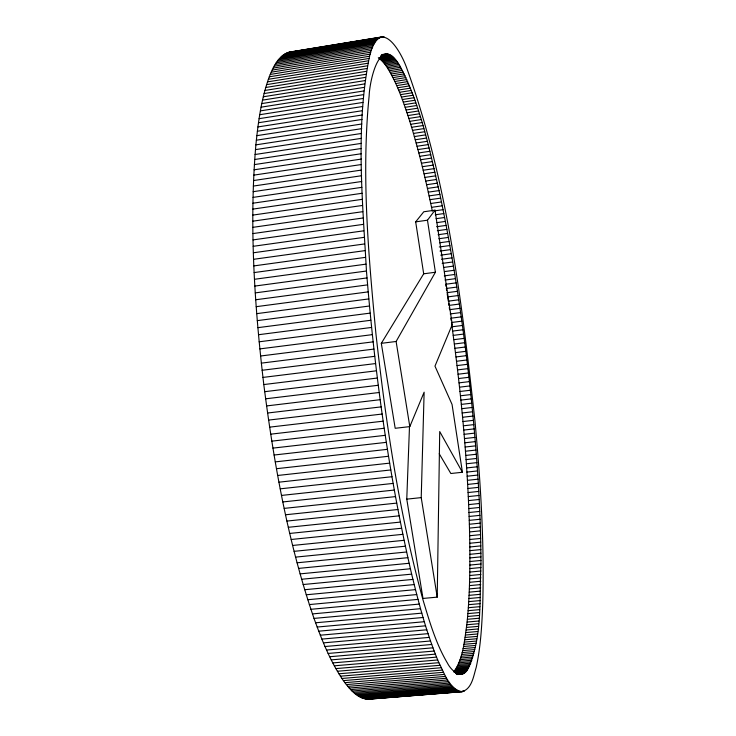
<?xml version="1.0" encoding="UTF-8"?>
<svg xmlns="http://www.w3.org/2000/svg" width="736" height="736" viewBox="0 0 736 736"><rect width="100%" height="100%" fill="white"/><g stroke="black" fill="none" stroke-linecap="round" stroke-linejoin="round"><path stroke-width="1.1" d="M461.932 691.702C448.785 689.126 444.516 672.98 438.849 662.694C426.797 634.193 418.986 604.136 411.654 574.144C388.498 474.527 374.762 372.885 366.454 271.014C362.563 199.714 355.23 126.822 369.573 56.249C379.077 16.026 400.062 48.604 407.036 68.908C447.782 181.81 461.776 302.349 474.968 421.029C480.553 481.776 484.463 542.809 482.733 603.842C481.905 625.131 480.737 646.558 476.192 667.432C473.533 675.961 472.034 688.942 461.932 691.702L369.095 699.163C357.576 699.329 349.618 688.988 343.381 680.625C330.344 661.618 321.834 639.961 314.014 618.406C288.052 542.8 273.939 463.671 263.792 384.56C254.463 305.127 249.035 224.719 255.88 144.863C258.244 121.863 261.271 98.615 269.284 76.811C273.323 67.05 278.466 54.979 289.708 52.054L382.527 36.818M466.661 670.901C460.258 679.365 450.671 669.613 447.488 663.173C435.97 643.825 429.649 621.948 423.191 600.539C399.133 513.342 385.922 423.531 375.93 333.758C368.442 254.812 361.275 175.002 369.141 95.8C369.831 78.54 380.972 31.142 400.596 67.243C421.194 106.812 429.861 151.248 439.88 194.35C452.925 256.211 462.328 318.808 469.421 381.616C476.072 442.18 480.792 503.047 480.976 564.006C479.053 599.463 483.322 638.388 466.661 670.901L453.735 671.968C463.432 658.38 464.379 640.762 466.808 624.763C469.853 596.464 470.138 567.944 469.734 539.506C468.326 467.231 461.49 395.14 451.591 323.564M409.474 426.981L406.769 499.146L422.988 598.451L437.221 597.135L439.714 431.554L462.42 472.264L450.837 473.515L439.208 453.744M437.221 597.135L421.222 497.619L424.129 392.178L409.805 426.613L395.186 428.288L381.312 343.335L423.688 273.81L415.674 221.858L423.78 211.766L435.013 210.174L452.254 324.594L434.967 366.132L452.051 404.432L462.42 472.264M409.805 426.613L396.115 341.476L435.399 272.246L427.478 220.202L435.013 210.174M373.768 698.004L372.628 698.446L377.154 698.078M371.468 698.786L369.095 699.163M288.521 52.348L383.364 36.8M287.353 52.734L384.201 36.892M286.184 53.24L379.307 37.941M285.025 53.848L378.525 38.502M283.884 54.574L377.752 39.164M282.753 55.402L376.998 39.946M281.63 56.35L376.252 40.839M280.517 57.408L375.516 41.842M279.422 58.586L374.799 42.964M278.337 59.874L374.09 44.206M277.27 61.281L373.4 45.568M276.212 62.799L372.729 47.049M275.172 64.446L372.066 48.64M274.151 66.203L371.413 50.361M273.139 68.08L370.788 52.201M272.145 70.086L370.171 54.16M271.17 72.202L369.573 56.249M381.901 54.602L386.28 53.894M382.711 54.657L387.062 53.949M381.358 55.163L387.863 54.105M381.101 55.577L388.672 54.354M380.871 56.092L389.482 54.703M270.213 74.446L368.994 58.457M380.65 56.7L390.301 55.136M379.38 57.574L391.129 55.669M378.313 57.739L379.196 58.356L391.966 56.295M269.284 76.811L368.432 60.784M379.196 58.356L380.08 59.055L392.803 57.003M380.08 59.055L380.972 59.855L393.65 57.804M380.972 59.855L381.874 60.729L394.505 58.696M268.364 79.295L367.89 63.241M381.874 60.729L382.775 61.695L395.361 59.662M382.775 61.695L383.686 62.744L396.226 60.729M267.462 81.898L367.365 65.817M383.686 62.744L384.597 63.876L397.09 61.87M384.597 63.876L385.517 65.09L397.955 63.094M266.588 84.631L366.859 68.522M385.517 65.09L386.437 66.387L398.829 64.4M386.437 66.387L387.357 67.758L399.712 65.78M265.733 87.483L366.372 71.346M387.357 67.758L388.286 69.212L400.596 67.243M264.905 90.454L365.902 74.299M388.286 69.212L389.215 70.748L401.479 68.788M389.215 70.748L390.144 72.349L402.362 70.398M264.086 93.555L365.461 77.381M390.144 72.349L391.083 74.032L403.254 72.091M391.083 74.032L392.012 75.79L404.147 73.858M263.304 96.775L365.028 80.583M392.012 75.79L392.95 77.611L405.039 75.688M262.54 100.124L364.633 83.913M392.95 77.611L393.889 79.506L405.932 77.593M393.889 79.506L394.827 81.475L406.824 79.571M261.795 103.583L364.246 87.363M394.827 81.475L395.766 83.508L407.726 81.613M395.766 83.508L396.704 85.606L408.627 83.72M261.087 107.171L363.888 90.942M396.704 85.606L397.642 87.768L409.52 85.9M260.397 110.888L363.547 94.65M397.642 87.768L398.581 90.004L410.421 88.136M398.581 90.004L399.528 92.294L411.323 90.445M259.734 114.715L363.234 98.477M399.528 92.294L400.467 94.65L412.224 92.8M259.1 118.671L362.94 102.424M400.467 94.65L401.405 97.06L413.126 95.229M401.405 97.06L402.334 99.535L414.018 97.713M258.492 122.737L362.673 106.49M402.334 99.535L403.273 102.065L414.92 100.252M257.913 126.932L362.434 110.685M403.273 102.065L404.211 104.659L415.822 102.856M404.211 104.659L405.14 107.3L416.714 105.515M257.361 131.238L362.213 115M405.14 107.3L406.07 110.004L417.606 108.22M256.836 135.663L362.02 119.434M406.07 110.004L406.999 112.755L418.499 110.98M289.708 52.054L293.305 51.824M406.999 112.755L407.928 115.561L419.391 113.804M256.34 140.208L361.854 123.988M407.928 115.561L408.857 118.422L420.284 116.665M255.88 144.863L361.707 128.653M408.857 118.422L409.777 121.33L421.176 119.582M409.777 121.33L410.697 124.283L422.059 122.553M255.447 149.629L361.588 133.446M410.697 124.283L411.608 127.291L422.942 125.562M411.608 127.291L412.528 130.336L423.826 128.625M255.052 154.514L361.496 138.34M412.528 130.336L413.439 133.437L424.7 131.735M254.674 159.51L361.431 143.364M413.439 133.437L414.34 136.583L425.574 134.881M414.34 136.583L415.242 139.766L426.448 138.074M254.343 164.606L361.394 148.488M415.242 139.766L416.144 142.996L427.322 141.312M254.04 169.814L361.385 153.723M416.144 142.996L417.036 146.262L428.186 144.596M417.036 146.262L417.928 149.574L429.051 147.918M253.764 175.131L361.394 159.068M417.928 149.574L418.821 152.922L429.907 151.276M253.524 180.55L361.44 164.514M418.821 152.922L419.704 156.317L430.762 154.67M419.704 156.317L420.578 159.74L431.609 158.111M253.322 186.07L361.505 170.071M420.578 159.74L421.452 163.208L432.455 161.58M253.156 191.682L361.606 175.729M421.452 163.208L422.326 166.704L433.302 165.094M422.326 166.704L423.191 170.246L434.139 168.636M253.018 197.395L361.735 181.488M423.191 170.246L424.046 173.816L434.976 172.215M424.046 173.816L424.902 177.413L435.804 175.83M252.917 203.21L361.882 187.34M424.902 177.413L425.748 181.047L436.632 179.474M252.853 209.107L362.066 193.283M425.748 181.047L426.595 184.718L437.451 183.144M426.595 184.718L427.432 188.416L438.27 186.852M252.816 215.096L362.278 199.327M427.432 188.416L428.269 192.142L439.079 190.587M252.825 221.177L362.517 205.454M428.269 192.142L429.097 195.896L439.88 194.35M429.097 195.896L429.916 199.677L440.68 198.14M252.871 227.341L362.784 211.674M429.916 199.677L430.735 203.495L441.48 201.958M430.735 203.495L431.544 207.331L442.272 205.804M252.945 233.579L363.078 217.976M434.488 210.892L443.054 209.677M253.055 239.899L363.4 224.351M435.28 214.774L443.836 213.578M436.071 218.693L444.608 217.497M415.674 221.858L427.478 220.202M253.212 246.302L363.75 230.81M436.853 222.631L445.372 221.435M436.568 226.734L446.136 225.4M253.396 252.77L364.127 237.351M437.331 230.718L446.89 229.393M253.616 259.302L364.541 243.947M438.095 234.72L447.635 233.395M438.858 238.74L448.38 237.424M253.874 265.908L364.973 250.626M439.604 242.779L449.116 241.472M439.291 246.983L449.843 245.539M254.168 272.568L365.442 257.361M440.036 251.059L450.57 249.624M254.509 279.284L365.93 264.16M440.763 255.153L451.288 253.727M441.49 259.265L452.005 257.848M254.877 286.065L366.454 271.014M442.207 263.396L452.704 261.979M443.964 267.398L453.404 266.128M255.282 292.891L366.997 277.923M423.688 273.81L435.399 272.246M444.664 271.556L454.094 270.296M255.723 299.764L367.568 284.878M444.314 275.862L454.774 274.473M444.995 280.048L455.455 278.668M256.202 306.682L368.175 291.879M456.127 282.872L445.676 284.252L446.016 286.35M456.789 287.086L446.347 288.457L446.678 290.573M256.717 313.646L368.8 298.926M447.01 292.68L457.442 291.318M257.269 320.638L369.454 306.01M447.672 296.912L458.096 295.55M458.73 299.8L448.316 301.153L447.828 297.97M257.848 327.667L370.134 313.122M459.365 304.06L448.96 305.403L448.638 303.278M459.991 308.329L449.586 309.663L449.273 307.538M258.474 334.724L370.843 320.27M450.211 313.932L460.607 312.598M259.127 341.798L371.579 327.446M461.224 316.885L450.828 318.21L451.131 320.353M451.435 322.497L461.822 321.172M259.826 348.901L372.333 334.641M452.033 326.784L462.42 325.468M452.631 331.08L463.008 329.774M260.544 356.012L373.115 341.854M381.312 343.335L396.115 341.476M453.21 335.377L463.588 334.08M261.308 363.142L373.925 349.085M453.781 339.682L464.158 338.385M454.351 343.997L464.72 342.7M262.099 370.282L374.753 356.316M454.903 348.303L465.281 347.024M455.455 352.618L465.824 351.339M262.927 377.421L375.608 363.556M455.989 356.942L466.366 355.663M263.792 384.56L376.482 370.797M456.522 361.256L466.891 359.987M457.047 365.58L467.415 364.32M264.684 391.69L377.384 378.037M457.553 369.895L467.93 368.644M458.059 374.219L468.436 372.968M265.604 398.82L378.304 385.268M458.546 378.534L468.933 377.292M266.561 405.932L379.242 392.49M459.034 382.849L469.421 381.616M459.512 387.173L469.899 385.931M267.545 413.025L380.208 399.694M459.972 391.478L470.368 390.255M460.432 395.793L470.828 394.57M268.566 420.1L381.193 406.879M460.874 400.099L471.279 398.875M461.316 404.395L471.721 403.181M269.606 427.147L382.196 414.037M461.739 408.692L472.153 407.486M270.682 434.176L383.217 421.167M462.153 412.979L472.576 411.783M462.567 417.266L472.99 416.07M271.786 441.158L384.256 428.26M462.962 421.544L473.395 420.348M463.349 425.813L473.791 424.626M272.918 448.114L385.314 435.326M463.726 430.072L474.177 428.886M274.077 455.023L386.382 442.345M464.085 434.323L474.554 433.145M464.444 438.564L474.922 437.396M275.255 461.886L387.476 449.328M464.793 442.796L475.281 441.628M465.124 447.019L475.631 445.85M276.469 468.703L388.58 456.256M465.446 451.232L475.962 450.064M277.702 475.474L389.703 463.128M465.759 455.428L476.293 454.268M466.063 459.614L476.606 458.454M278.953 482.181L390.844 469.954M466.357 463.781L476.91 462.631M466.642 467.94L477.213 466.799M280.232 488.833L391.994 476.716M466.909 472.08L477.498 470.939M281.538 495.42L393.153 483.414M467.167 476.21L477.765 475.07M467.415 480.323L478.032 479.182M282.854 501.943L394.33 490.047M467.654 484.417L478.29 483.285M467.884 488.492L478.529 487.361M284.197 508.392L395.517 496.607M468.096 492.55L478.759 491.418M406.769 499.146L421.222 497.619M285.559 514.768L396.713 503.102M468.298 496.579L478.98 495.466M468.492 500.6L479.191 499.486M286.948 521.07L397.918 509.514M468.666 504.602L479.394 503.488M288.346 527.298L399.133 515.844M468.832 508.576L479.578 507.463M468.988 512.523L479.752 511.419M289.763 533.434L400.356 522.091M469.136 516.46L479.918 515.356M469.264 520.361L480.074 519.266M291.189 539.488L401.589 528.255M469.384 524.244L480.212 523.149M292.643 545.459L402.831 534.327M469.494 528.098L480.341 527.004M469.586 531.935L480.461 530.84M294.096 551.338L404.082 540.316M469.669 535.734L480.571 534.649M469.734 539.506L480.663 538.421M295.578 557.115L405.334 546.204M469.798 543.251L480.746 542.174M297.068 562.801L406.585 551.991M469.835 546.968L480.82 545.891M469.872 550.657L480.875 549.58M298.568 568.394L407.854 557.686M469.89 554.309L480.921 553.233M300.076 573.878L409.115 563.279M469.89 557.934L480.948 556.858M469.881 561.522L480.967 560.446M301.594 579.26L410.384 568.762M469.862 565.073L480.976 564.006M303.122 584.54L411.654 574.144M469.826 568.597L480.976 567.53M469.78 572.074L480.958 571.007M304.658 589.72L412.924 579.416M469.715 575.524L480.921 574.457M469.642 578.928L480.875 577.87M306.204 594.78L414.193 584.577M469.55 582.296L480.82 581.238M307.758 599.73L415.472 589.628M469.448 585.626L480.746 584.568M469.329 588.91L480.663 587.862M309.313 604.578L416.742 594.568M469.2 592.158L480.562 591.1M310.877 609.307L418.011 599.389M469.053 595.36L480.452 594.311M468.896 598.515L480.332 597.466M312.441 613.916L419.281 604.09M468.722 601.634L480.185 600.576M314.014 618.406L420.55 608.681M468.538 604.698L480.038 603.649M468.335 607.715L479.872 606.666M315.578 622.785L421.811 613.143M468.114 610.687L479.688 609.638M317.152 627.044L423.071 617.495M467.884 613.603L479.495 612.554M467.636 616.474L479.283 615.425M318.725 631.184L424.322 621.718M467.378 619.289L479.062 618.24M320.298 635.205L425.574 625.821M467.093 622.049L478.823 621.009M466.808 624.763L478.566 623.714M321.871 639.096L426.816 629.795M466.495 627.412L478.299 626.373M466.173 630.007L478.014 628.967M323.444 642.868L428.058 633.65M465.842 632.546L477.719 631.506M325.008 646.521L429.29 637.385M465.483 635.03L477.406 633.981M465.115 637.44L477.075 636.401M326.572 650.044L430.514 640.992M464.738 639.805L476.735 638.756M328.136 653.448L431.728 644.469M464.333 642.096L476.376 641.047M463.919 644.322L476.008 643.282M329.691 656.733L432.943 647.818M463.487 646.484L475.622 645.444M331.237 659.879L434.139 651.047M463.045 648.582L475.217 647.542M462.585 650.615L474.803 649.566M332.782 662.915L435.326 654.148M462.107 652.574L474.37 651.526M461.61 654.46L473.92 653.412M334.328 665.813L436.512 657.128M461.104 656.282L473.45 655.233M335.855 668.601L437.681 659.971M460.58 658.021L472.972 656.972M460.037 659.686L472.475 658.637M337.382 671.25L438.849 662.694M459.476 661.278L471.969 660.229M458.905 662.796L471.436 661.747M338.891 673.78L439.999 665.289M458.316 664.231L470.893 663.173M457.709 665.592L470.341 664.534M340.4 676.191L441.131 667.754M457.084 666.862L469.761 665.804M456.449 668.058L469.172 666.991M341.89 678.472L442.262 670.1M455.796 669.162L468.565 668.104M455.124 670.183L467.949 669.116M454.434 671.122L467.314 670.054M343.381 680.625L443.376 672.318M455.179 672.548L465.989 671.655M455.538 673.127L465.308 672.318M344.853 682.668L444.48 674.415M455.897 673.615L464.609 672.897M457.332 673.918L463.892 673.376M457.038 674.406L463.165 673.762M456.909 674.498L462.41 674.047M457.856 674.507L461.656 674.24M346.325 684.581L445.574 676.384M347.769 686.366L446.651 678.233M349.214 688.04L447.718 679.954M350.64 689.595L448.767 681.554M352.056 691.021L449.806 683.036M353.455 692.337L450.828 684.397M354.844 693.524L451.84 685.639M356.215 694.6L452.833 686.762M357.576 695.566L453.808 687.764M358.92 696.412L454.774 688.657M360.254 697.139L455.722 689.43M361.56 697.756L456.66 690.083M362.857 698.262L457.58 690.626M364.136 698.666L458.482 691.058M365.406 698.952L459.365 691.38M382.821 697.627L386.216 697.351M390.742 696.992L395.278 696.624M399.804 696.256L404.331 695.897M409.998 695.437L413.393 695.161M417.919 694.802L422.455 694.434M428.113 693.974L431.517 693.708M437.175 693.248L440.57 692.972M446.237 692.521L449.632 692.245M455.29 691.794L458.694 691.518M462.088 691.242L464.352 691.058M366.648 699.126L463.56 691.38M367.88 699.2L462.76 691.592M431.544 207.331L432.345 211.195M447.175 293.738L447.506 295.854"/></g></svg>
